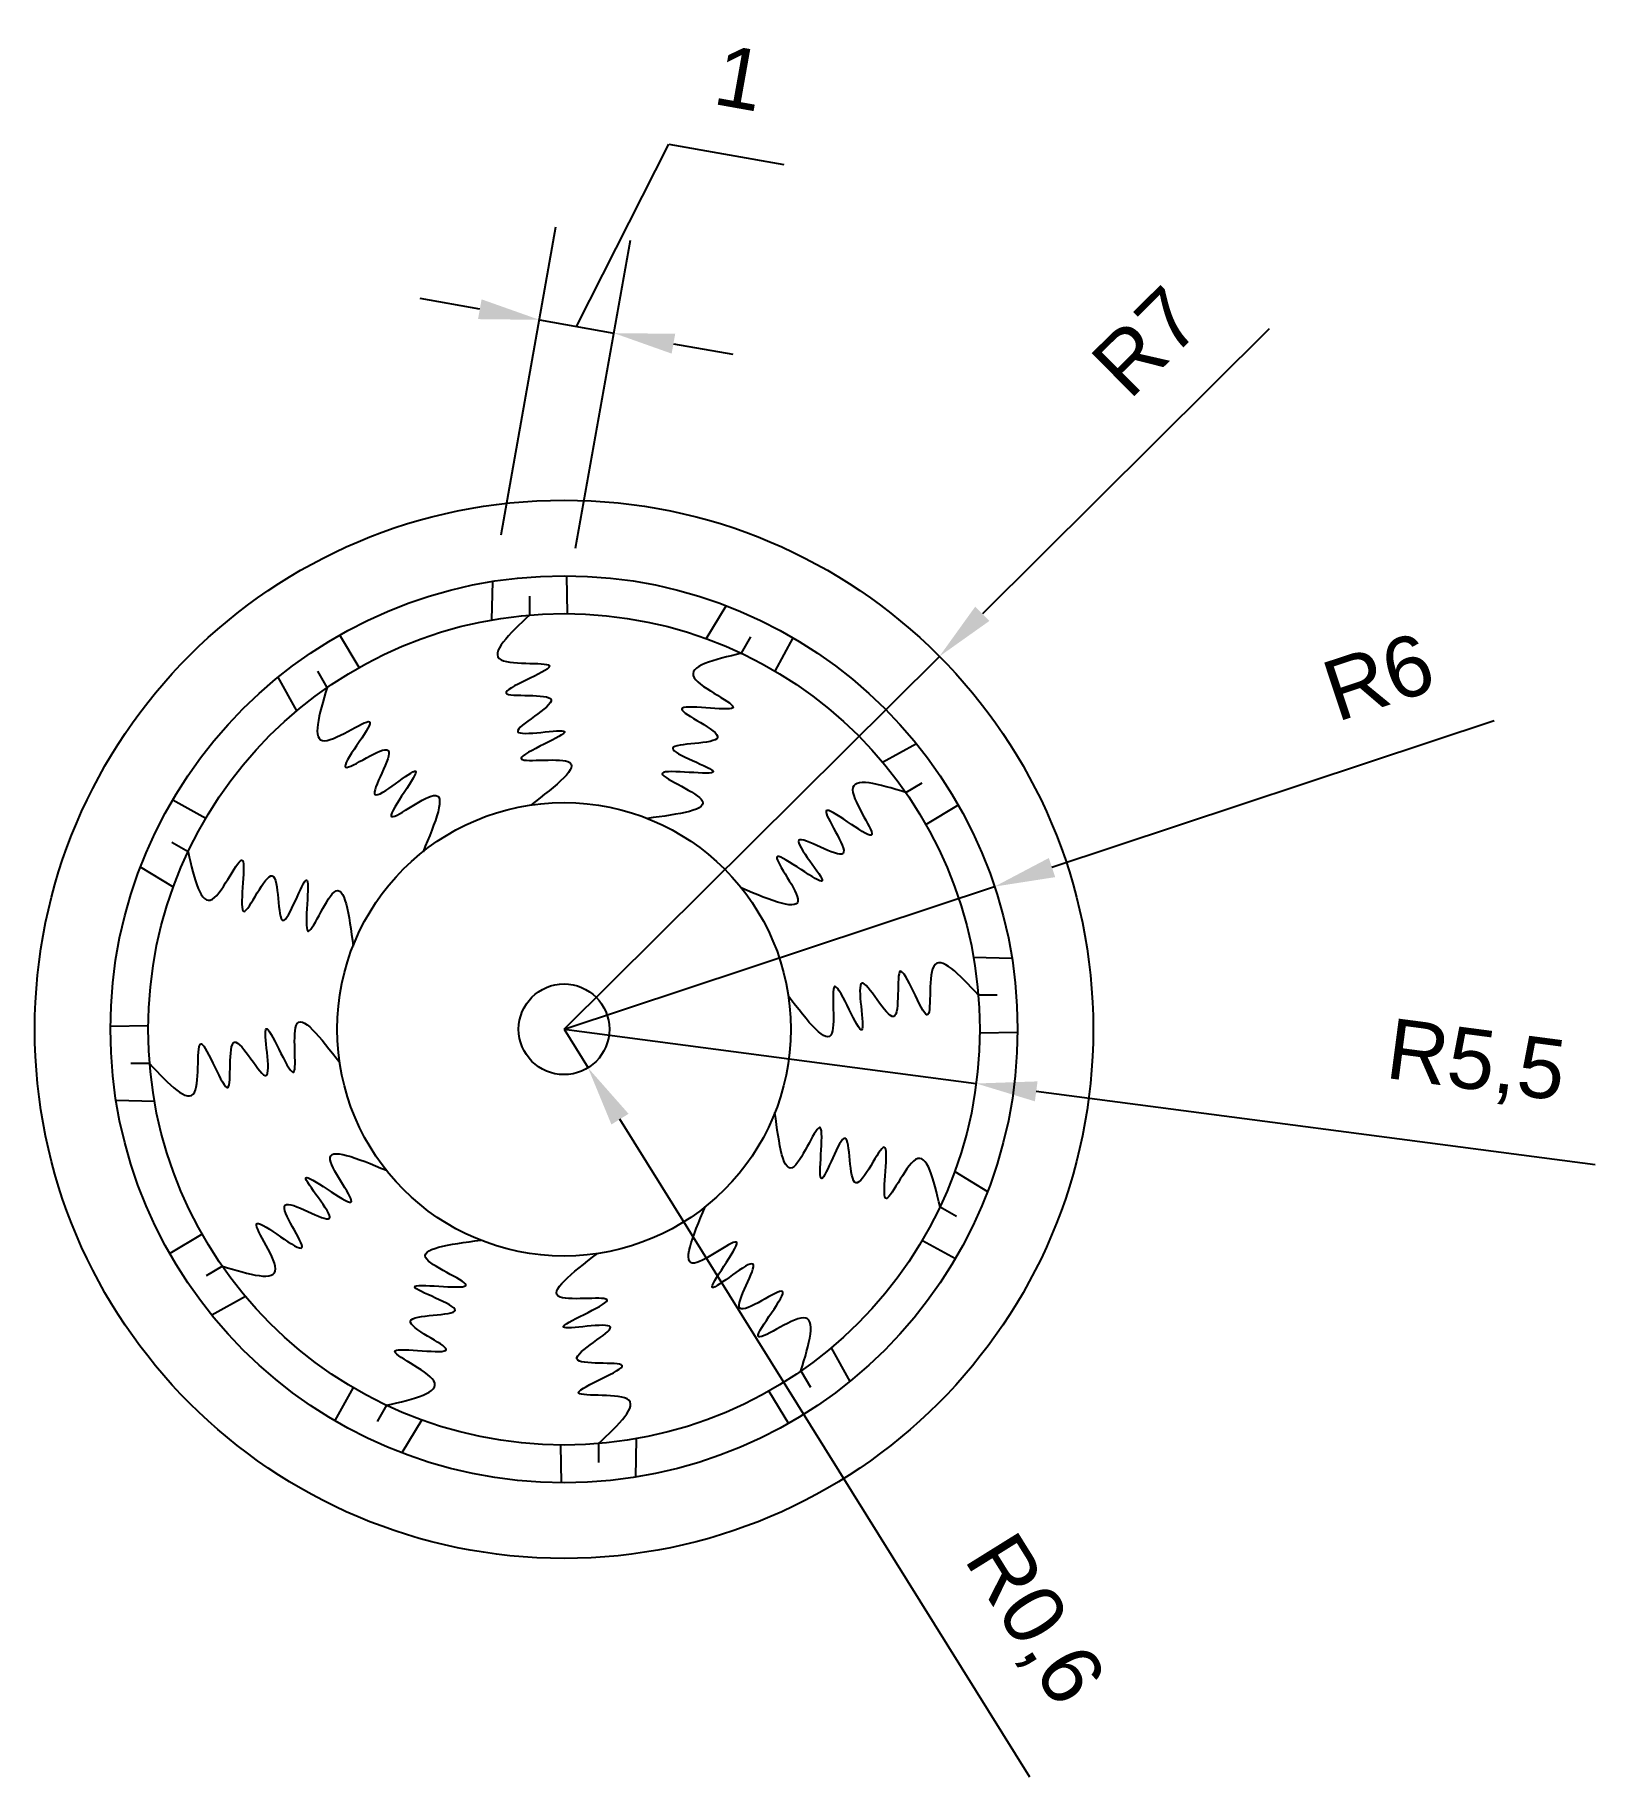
# Model space of a CAD drawing. Header units: centimetres. Extents: x 14.9 to 35.5, y 4.9 to 27.9.
import ezdxf

# ---------------------------------------------------------------- set-up
doc = ezdxf.new("R2010")
doc.units = ezdxf.units.CM
doc.layers.get('Defpoints').update_dxf_attribs({"color": 173})
doc.layers.add('Cotare', color=131, linetype='Continuous')
doc.layers.add('Motor 2D', color=30, linetype='Continuous')
doc.styles.get("Standard").update_dxf_attribs({"font": 'arial.ttf'})
doc.dimstyles.new('ISO-25', dxfattribs={"dimtxt": 0.8, "dimasz": 0.8, "dimexe": 1.25, "dimexo": 0.625, "dimtad": 1, "dimtxsty": 'Standard', "dimcen": 2.5, "dimadec": 0, "dimazin": 0, "dimtfac": 1, "dimtmove": 1, "dimatfit": 1, "dimfxl": 1, "dimarcsym": 0})

# ---------------------------------------------------------------- blocks, each defined once
blk = doc.blocks.new('*U14')
at = {"layer": 'Motor 2D'}
blk.add_spline([(-0.065, 1.257), (-0.445, 0.665), (0.196, 0.576), (-0.379, 0.223), (0.218, 0.135), (-0.224, -0.285), (0.395, -0.285), (-0.18, -0.638), (0.439, -0.682), (-0.052, -1.257)], degree=3, dxfattribs=at)
blk = doc.blocks.new('*U11')
at = {"layer": 'Motor 2D', "color": 0, "linetype": 'ByBlock', "lineweight": -2, "transparency": 16777216}
blk.add_blockref('*U14', (43.741, 41.343), dxfattribs=at)
for p, rotation in [((45.905, 40.972), 329.9999999999999), ((41.681, 40.583), 29.99999999999999), ((47.594, 39.568), 299.9999999999999), ((40.277, 38.894), 59.99999999999999), ((48.354, 37.507), 269.9999999999999), ((39.905, 36.73), 90), ((47.982, 35.343), 240), ((40.666, 34.67), 120), ((46.578, 33.655), 210), ((42.354, 33.266), 150), ((44.518, 32.894), 180)]:
    blk.add_blockref('*U14', p, dxfattribs=dict(at, rotation=rotation))
blk = doc.blocks.new('*U12')
at = {"layer": 'Motor 2D'}
for p, q in [((0.501, -0.208), (0.491, 0.292)), ((-0.501, -0.292), (-0.49, 0.217)), ((-0.001, -0.227), (-0.001, 0.023))]:
    blk.add_line(p, q, dxfattribs=at)
blk = doc.blocks.new('*U13')
at = {"layer": 'Motor 2D', "color": 0, "linetype": 'ByBlock', "lineweight": -2, "transparency": 16777216}
blk.add_blockref('*U12', (43.676, 42.827), dxfattribs=at)
for p, rotation in [((46.591, 42.289), 329.9999999999999), ((40.883, 41.836), 30), ((48.847, 40.366), 300.0000000000001), ((38.96, 39.58), 60.00000000000003), ((49.838, 37.572), 270.0000000000001), ((38.422, 36.666), 90), ((49.3, 34.657), 239.9999999999999), ((39.413, 33.872), 120), ((47.376, 32.402), 210), ((41.668, 31.949), 150), ((44.583, 31.411), 180)]:
    blk.add_blockref('*U12', p, dxfattribs=dict(at, rotation=rotation))
blk = doc.blocks.new('*D15')
at = {"layer": 'Cotare', "color": 0, "lineweight": -2, "transparency": 16777216}
for p, q in [((31.187, 24.038), (27.393, 20.268)), ((21.859, 14.771), (26.825, 19.704))]:
    blk.add_line(p, q, dxfattribs=at)
at = {"layer": 'Cotare', "color": 0, "transparency": 16777216}
blk.add_solid([(27.299, 20.363), (27.487, 20.174), (26.825, 19.704)], dxfattribs=at)
at = {"layer": 'Defpoints', "color": 0, "transparency": 16777216}
for p in [(26.825, 19.704), (21.859, 14.771)]:
    blk.add_point(p, dxfattribs=at)
at = {"layer": 'Cotare', "color": 0, "transparency": 16777216, "insert": (29.563, 23.87), "char_height": 0.8, "attachment_point": 5, "rotation": 44.8145}
blk.add_mtext('R7', dxfattribs=at)
blk = doc.blocks.new('*D16')
at = {"layer": 'Cotare', "color": 0, "lineweight": -2, "transparency": 16777216}
for p, q in [((34.165, 18.85), (28.314, 16.911)), ((21.859, 14.771), (27.555, 16.659))]:
    blk.add_line(p, q, dxfattribs=at)
at = {"layer": 'Cotare', "color": 0, "transparency": 16777216}
blk.add_solid([(28.272, 17.037), (28.356, 16.784), (27.555, 16.659)], dxfattribs=at)
at = {"layer": 'Defpoints', "color": 0, "transparency": 16777216}
for p in [(27.555, 16.659), (21.859, 14.771)]:
    blk.add_point(p, dxfattribs=at)
at = {"layer": 'Cotare', "color": 0, "transparency": 16777216, "insert": (32.634, 19.432), "char_height": 0.8, "attachment_point": 5, "rotation": 18.3428}
blk.add_mtext('R6', dxfattribs=at)
blk = doc.blocks.new('*D17')
at = {"layer": 'Cotare', "color": 0, "lineweight": -2, "transparency": 16777216}
for p, q in [((21.859, 14.771), (27.313, 14.054)), ((35.499, 12.979), (28.106, 13.95))]:
    blk.add_line(p, q, dxfattribs=at)
at = {"layer": 'Cotare', "color": 0, "transparency": 16777216}
blk.add_solid([(28.123, 14.082), (28.088, 13.818), (27.313, 14.054)], dxfattribs=at)
at = {"layer": 'Defpoints', "color": 0, "transparency": 16777216}
for p in [(21.859, 14.771), (27.313, 14.054)]:
    blk.add_point(p, dxfattribs=at)
at = {"layer": 'Cotare', "color": 0, "transparency": 16777216, "insert": (33.919, 14.3), "char_height": 0.8, "attachment_point": 5, "rotation": 352.5162}
blk.add_mtext('R5,5', dxfattribs=at)
blk = doc.blocks.new('*D18')
at = {"layer": 'Cotare', "color": 0, "lineweight": -2, "transparency": 16777216}
for p, q in [((21.859, 14.771), (22.177, 14.261)), ((28.019, 4.877), (22.599, 13.582))]:
    blk.add_line(p, q, dxfattribs=at)
at = {"layer": 'Cotare', "color": 0, "transparency": 16777216}
blk.add_solid([(22.713, 13.653), (22.486, 13.512), (22.177, 14.261)], dxfattribs=at)
at = {"layer": 'Defpoints', "color": 0, "transparency": 16777216}
for p in [(21.859, 14.771), (22.177, 14.261)]:
    blk.add_point(p, dxfattribs=at)
at = {"layer": 'Cotare', "color": 0, "transparency": 16777216, "insert": (28.04, 6.935), "char_height": 0.8, "attachment_point": 5, "rotation": 301.908}
blk.add_mtext('R0,6', dxfattribs=at)
blk = doc.blocks.new('*D19')
at = {"layer": 'Cotare', "color": 0, "lineweight": -2, "transparency": 16777216}
for p, q in [((22.026, 24.069), (23.245, 26.482)), ((23.245, 26.482), (24.765, 26.211)), ((21.026, 21.311), (21.752, 25.387)), ((22.012, 21.136), (22.738, 25.212)), ((20.745, 24.297), (19.958, 24.437)), ((21.533, 24.157), (22.519, 23.981)), ((21.533, 24.157), (22.519, 23.981)), ((23.306, 23.841), (24.094, 23.701))]:
    blk.add_line(p, q, dxfattribs=at)
at = {"layer": 'Cotare', "color": 0, "transparency": 16777216}
for points in [[(20.769, 24.428), (20.722, 24.166), (21.533, 24.157)], [(23.33, 23.972), (23.283, 23.71), (22.519, 23.981)]]:
    blk.add_solid(points, dxfattribs=at)
at = {"layer": 'Defpoints', "color": 0, "transparency": 16777216}
for p in [(22.519, 23.981), (20.916, 20.696), (21.902, 20.52)]:
    blk.add_point(p, dxfattribs=at)
at = {"layer": 'Cotare', "color": 0, "transparency": 16777216, "insert": (24.185, 27.357), "char_height": 0.8, "attachment_point": 5, "rotation": 349.8984}
blk.add_mtext('1', dxfattribs=at)

msp = doc.modelspace()

# ---------------------------------------------------------------- linework, layer by layer
at = {"layer": 'Motor 2D'}
for radius in [7, 6, 6, 6, 5.5, 3, 0.6]:
    msp.add_circle((21.859, 14.771), radius, dxfattribs=at)

# ---------------------------------------------------------------- block references
for name in ['*U13', '*U11']:
    msp.add_blockref(name, (-22.27, -22.348), dxfattribs=at)

# ---------------------------------------------------------------- dimensions: what is measured, and where the dimension line sits
at = {"layer": 'Cotare'}
dim = msp.add_aligned_dim(p1=(20.916, 20.696), p2=(21.902, 20.52), distance=3.515, dimstyle='ISO-25', dxfattribs=at)
dim.commit()
dim.dimension.update_dxf_attribs({"geometry": '*D19', "text_midpoint": (24.04, 27.383)})
for mpoint, picture, middle in [((26.825, 19.704), '*D15', (30.286, 23.142)), ((27.555, 16.659), '*D16', (32.96, 18.451)), ((27.313, 14.054), '*D17', (33.775, 13.205)), ((22.177, 14.261), '*D18', (27.102, 6.351))]:
    dim = msp.add_radius_dim(center=(21.859, 14.771), mpoint=mpoint, dimstyle='ISO-25', dxfattribs=at)
    dim.commit()
    dim.dimension.update_dxf_attribs({"geometry": picture, "text_midpoint": middle, "dimtype": 164})

doc.saveas('drawing.dxf')
